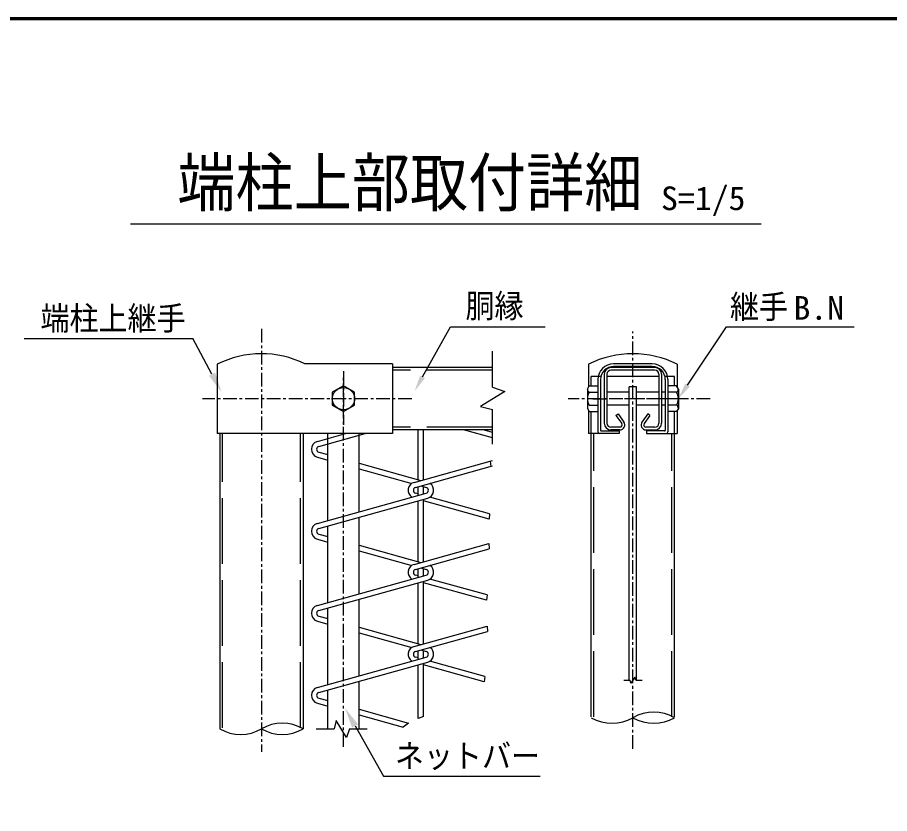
# Model space of a CAD drawing. Units: millimetres, scale not verified, with parts at other scales. Extents: x -4425 to 4425, y -3150 to 3150.
# Drawn here: x 754 to 2350, y 1469 to 2925 of the extents above; entities that cross this region are included whole.
import ezdxf
from ezdxf.enums import TextEntityAlignment as Align

# ---------------------------------------------------------------- set-up
doc = ezdxf.new("R2010")
doc.units = ezdxf.units.MM
doc.header["$LTSCALE"] = 20
doc.linetypes.add('DASHED', pattern=[7.5, 6, -1.5])
doc.linetypes.add('USER1', pattern=[2, 1.25, -0.25, 0.25, -0.25])
for name, color, linetype, lineweight in [('0-0_KOUZOU', 7, 'Continuous', 25), ('0-4_SUNPOU', 1, 'Continuous', 25), ('0-6_BUHIN', 7, 'Continuous', 25), ('0-7_BOLT', 3, 'Continuous', 25), ('0-8_AMI', 3, 'Continuous', 25), ('0-A_WAKU', 7, 'Continuous', 25)]:
    doc.layers.add(name, color=color, linetype=linetype, lineweight=lineweight)
doc.styles.add('ＭＳ ゴシック', font='')
doc.styles.get('ＭＳ ゴシック').set_extended_font_data('MS Gothic')

msp = doc.modelspace()

# ---------------------------------------------------------------- linework, layer by layer
at = {"layer": '0-0_KOUZOU', "color": 1, "linetype": 'USER1'}
for p, q in [((1200.84, 2355.38), (1200.84, 1581.9)), ((1880.59, 1587.42), (1880.59, 2350.41)), ((1350.84, 1591.36), (1350.84, 2265.82))]:
    msp.add_line(p, q, dxfattribs=at)
at = {"layer": '0-0_KOUZOU'}
for p, q in [((1623.41, 2248.8), (1623.41, 2314.9)), ((1623.41, 2284.81), (1440.84, 2284.81)), ((1623.41, 2144.49), (1623.41, 2208.1)), ((1623.41, 2170.81), (1440.84, 2170.81)), ((1124.64, 2164.06), (1124.64, 1624.07)), ((1277.04, 2164.06), (1277.04, 1624.07)), ((1322.35, 2005.14), (1322.34, 2164.06)), ((1379.34, 2020.97), (1379.34, 2164.06)), ((1804.39, 1646.18), (1804.39, 2164.06)), ((1956.79, 1646.18), (1956.79, 2164.06)), ((1379.33, 1870.97), (1379.34, 2011.01)), ((1322.35, 1855.14), (1322.35, 1995.18)), ((1379.33, 1720.97), (1379.33, 1861)), ((1322.36, 1705.14), (1322.35, 1845.18)), ((1379.33, 1624.04), (1379.33, 1711)), ((1322.36, 1624.04), (1322.36, 1695.18)), ((1301.09, 1624.04), (1333.6, 1624.04)), ((1362.09, 1624.04), (1394.32, 1624.04))]:
    msp.add_line(p, q, dxfattribs=at)
at = {"layer": '0-0_KOUZOU', "color": 1, "linetype": 'DASHED'}
for p, q in [((1623.41, 2280.01), (1440.84, 2280.01)), ((1623.41, 2175.61), (1440.84, 2175.61))]:
    msp.add_line(p, q, dxfattribs=at)
at = {"layer": '0-0_KOUZOU', "color": 3, "linetype": 'DASHED'}
for p, q in [((1804.39, 2251.33), (1804.39, 2268.33)), ((1956.79, 2251.33), (1956.79, 2268.33)), ((1804.39, 2164.06), (1804.39, 2204.29)), ((1956.79, 2164.06), (1956.79, 2204.29)), ((1129.44, 1625.9), (1129.44, 2164.06)), ((1272.24, 1625.9), (1272.24, 2164.06)), ((1809.19, 1646.18), (1809.19, 2164.06)), ((1951.99, 1646.18), (1951.99, 2164.06))]:
    msp.add_line(p, q, dxfattribs=at)
at = {"layer": '0-0_KOUZOU', "color": 3}
for p, q in [((1864.05, 1713.04), (1875.66, 1713.04)), ((1885.84, 1713.04), (1897.35, 1713.04))]:
    msp.add_line(p, q, dxfattribs=at)
at = {"layer": '0-0_KOUZOU'}
for points in [[(1623.41, 2248.8), (1646.2, 2241.09), (1601.82, 2213.61), (1623.41, 2208.1)], [(1362.09, 1624.04), (1356.68, 1608.09), (1337.45, 1639.15), (1333.6, 1624.04)]]:
    msp.add_lwpolyline(points, dxfattribs=at)
at = {"layer": '0-0_KOUZOU', "color": 3}
msp.add_lwpolyline([(1885.84, 1713.04), (1883.91, 1718.74), (1877.04, 1707.64), (1875.66, 1713.04)], dxfattribs=at)
at = {"layer": '0-0_KOUZOU'}
for centre, start, end in [((1842.49, 1710.35), 240, 300), ((1918.69, 1578.36), 60, 120), ((1918.69, 1710.35), 240, 300), ((1238.94, 1558.08), 60, 120), ((1162.74, 1690.06), 240, 300), ((1238.94, 1690.06), 240, 300)]:
    msp.add_arc(centre, 76.2, start, end, dxfattribs=at)
at = {"layer": '0-4_SUNPOU'}
for p, q in [((960.86, 2547.83), (2115.3, 2547.83)), ((1495.59, 2267.75), (1546.48, 2359.23)), ((1546.48, 2359.23), (1719.89, 2359.23)), ((1980.52, 2252.75), (2051.7, 2359.23)), ((2051.7, 2359.23), (2285.48, 2359.23)), ((766.74, 2338.04), (1075.34, 2338.04)), ((1110.28, 2272.62), (1075.34, 2338.04)), ((1372.08, 1629.35), (1423.85, 1537.7)), ((1423.85, 1537.7), (1710.75, 1537.7))]:
    msp.add_line(p, q, dxfattribs=at)
for points in [[(1115.79, 2275.56), (1127.94, 2239.54), (1104.77, 2269.67)], [(1499.96, 2265.32), (1481, 2241.53), (1491.22, 2270.18)], [(1984.67, 2249.97), (1963.84, 2227.81), (1976.36, 2255.52)], [(1366.64, 1626.28), (1353.64, 1662), (1377.52, 1632.43)]]:
    msp.add_solid(points, dxfattribs=at)
at = {"layer": '0-6_BUHIN'}
for p, q in [((1119.84, 2290.81), (1119.84, 2164.06)), ((1440.84, 2291.56), (1280.34, 2291.56)), ((1440.84, 2291.56), (1440.84, 2164.06)), ((1799.59, 2290.81), (1799.59, 2249.34)), ((1915.84, 2291.56), (1845.34, 2291.56)), ((1915.84, 2286.76), (1845.34, 2286.76)), ((1961.59, 2290.81), (1961.59, 2249.34)), ((1816.54, 2262.76), (1816.54, 2167.06)), ((1821.34, 2262.76), (1821.34, 2170.36)), ((1939.84, 2262.76), (1939.84, 2170.36)), ((1944.64, 2262.76), (1944.64, 2167.06)), ((1799.59, 2206.27), (1799.59, 2164.06)), ((1961.59, 2206.27), (1961.59, 2164.06)), ((1440.84, 2164.06), (1119.84, 2164.06)), ((1855.54, 2164.06), (1799.59, 2164.06)), ((1938.34, 2168.86), (1905.64, 2168.86)), ((1905.64, 2168.86), (1905.64, 2164.06)), ((1905.64, 2164.06), (1961.59, 2164.06))]:
    msp.add_line(p, q, dxfattribs=at)
at = {"layer": '0-6_BUHIN', "color": 3}
for p, q in [((1920.79, 2284.81), (1840.39, 2284.81)), ((1828.09, 2272.51), (1828.09, 2183.11)), ((1832.89, 2272.51), (1832.89, 2183.11)), ((1928.29, 2268.33), (1832.89, 2268.33)), ((1920.79, 2280.01), (1840.39, 2280.01)), ((1928.29, 2272.51), (1928.29, 2183.11)), ((1933.09, 2272.51), (1933.09, 2183.11)), ((1873.84, 1713.04), (1873.84, 2249.37)), ((1887.34, 2249.37), (1873.84, 2249.37)), ((1887.34, 1713.04), (1887.34, 2249.37)), ((1849.47, 2197.1), (1853.37, 2199.9)), ((1849.47, 2197.1), (1860.13, 2182.26)), ((1853.37, 2199.9), (1864.03, 2185.06)), ((1907.82, 2199.9), (1897.15, 2185.06)), ((1911.72, 2197.1), (1901.05, 2182.26)), ((1911.72, 2197.1), (1907.82, 2199.9)), ((1856.72, 2175.61), (1840.39, 2175.61)), ((1856.72, 2170.81), (1840.39, 2170.81)), ((1920.79, 2175.61), (1904.46, 2175.61)), ((1904.46, 2170.81), (1920.79, 2170.81))]:
    msp.add_line(p, q, dxfattribs=at)
at = {"layer": '0-6_BUHIN', "color": 1, "linetype": 'USER1'}
for p, q in [((1350.84, 2278.29), (1350.84, 2180.23)), ((1475.7, 2227.81), (1093.19, 2227.81)), ((2022.19, 2227.81), (1762.11, 2227.81)), ((1807.09, 2227.81), (1830.72, 2227.81)), ((1807.09, 2227.81), (1830.72, 2227.81)), ((1954.09, 2227.81), (1930.46, 2227.81))]:
    msp.add_line(p, q, dxfattribs=at)
at = {"layer": '0-6_BUHIN', "color": 3, "linetype": 'DASHED'}
for p, q in [((1821.34, 2268.33), (1804.39, 2268.33)), ((1956.79, 2268.33), (1939.84, 2268.33))]:
    msp.add_line(p, q, dxfattribs=at)
at = {"layer": '0-6_BUHIN'}
msp.add_lwpolyline([(1822.84, 2168.86), (1855.54, 2168.86), (1855.54, 2164.06)], dxfattribs=at)
for centre, radius, start, end in [((1200.84, 2130.06), 180, 63.78973, 116.74368), ((1880.59, 2130.06), 180, 63.25632, 116.74368), ((1845.34, 2262.76), 28.8, 90, 180), ((1845.34, 2262.76), 24, 90, 180), ((1915.84, 2262.76), 28.8, 0, 90), ((1915.84, 2262.76), 24, 0, 90), ((1819.54, 2167.06), 3, 180, 270), ((1822.84, 2170.36), 1.5, 180, 270), ((1938.34, 2170.36), 1.5, 270, 0), ((1941.64, 2167.06), 3, 270, 0)]:
    msp.add_arc(centre, radius, start, end, dxfattribs=at)
at = {"layer": '0-6_BUHIN', "color": 3}
for centre, radius, start, end in [((1840.39, 2272.51), 12.3, 90, 180), ((1920.79, 2272.51), 12.3, 0, 90), ((1840.39, 2272.51), 7.5, 90, 180), ((1920.79, 2272.51), 7.5, 0, 90), ((1840.39, 2183.11), 12.3, 180, 270), ((1840.39, 2183.11), 7.5, 180, 270), ((1856.72, 2179.81), 9, 270, 35.69193), ((1856.72, 2179.81), 4.2, 270, 35.69193), ((1904.46, 2179.81), 9, 144.30807, 270), ((1904.46, 2179.81), 4.2, 144.30807, 270), ((1920.79, 2183.11), 12.3, 270, 0), ((1920.79, 2183.11), 7.5, 270, 0)]:
    msp.add_arc(centre, radius, start, end, dxfattribs=at)
at = {"layer": '0-7_BOLT'}
for p, q in [((1797.34, 2245.45), (1800.74, 2251.33)), ((1800.74, 2251.33), (1816.54, 2251.33)), ((1939.84, 2253.01), (1939.84, 2202.61)), ((1944.64, 2253.01), (1944.64, 2202.61)), ((1797.34, 2245.45), (1797.34, 2210.17)), ((1800.74, 2239.81), (1816.54, 2239.81)), ((1873.84, 2239.81), (1832.89, 2239.81)), ((1928.29, 2239.81), (1887.34, 2239.81)), ((1939.84, 2239.81), (1933.09, 2239.81)), ((1960.45, 2239.81), (1944.64, 2239.81)), ((1963.84, 2245.45), (1963.84, 2210.17)), ((1797.34, 2210.17), (1800.74, 2204.29)), ((1800.74, 2215.81), (1816.54, 2215.81)), ((1800.74, 2204.29), (1816.54, 2204.29)), ((1873.84, 2215.81), (1832.89, 2215.81)), ((1928.29, 2215.81), (1887.34, 2215.81)), ((1939.84, 2215.81), (1933.09, 2215.81)), ((1960.45, 2215.81), (1944.64, 2215.81)), ((1960.45, 2204.29), (1944.64, 2204.29)), ((1963.84, 2210.17), (1960.45, 2204.29))]:
    msp.add_line(p, q, dxfattribs=at)
at = {"layer": '0-7_BOLT', "color": 1, "linetype": 'USER1'}
msp.add_line((1970.47, 2227.81), (1864.43, 2227.81), dxfattribs=at)
at = {"layer": '0-7_BOLT'}
msp.add_lwpolyline([(1350.84, 2204.29), (1371.21, 2216.05), (1371.21, 2239.57), (1350.84, 2251.33), (1330.48, 2239.57), (1330.48, 2216.05)], close=True, dxfattribs=at)
msp.add_lwpolyline([(1963.84, 2245.45), (1960.45, 2251.33), (1944.64, 2251.33)], dxfattribs=at)
msp.add_circle((1350.84, 2227.81), 20.4, dxfattribs=at)
for centre, radius, start, end in [((1803.22, 2245.14), 5.88, 177.032, 245.05701), ((1820.25, 2227.81), 22.91, 148.40741, 211.59259), ((1957.97, 2245.14), 5.88, 294.94299, 2.968), ((1940.94, 2227.81), 22.91, 328.40741, 31.59259), ((1803.22, 2210.47), 5.88, 177.032, 182.968), ((1957.97, 2210.47), 5.88, 357.032, 65.05701)]:
    msp.add_arc(centre, radius, start, end, dxfattribs=at)
at = {"layer": '0-8_AMI'}
for p, q in [((1487.8, 2079.6), (1487.8, 2170.81)), ((1497.4, 2079.6), (1497.4, 2170.81)), ((1623.9, 2156), (1570.59, 2170.81)), ((1623.9, 2165.96), (1606.46, 2170.81)), ((1303.21, 2149.82), (1354.45, 2164.06)), ((1305.78, 2140.57), (1390.32, 2164.06)), ((1305.78, 2130.17), (1322.35, 2125.56)), ((1303.21, 2120.92), (1322.35, 2115.6)), ((1379.34, 2109.73), (1492.6, 2078.27)), ((1480.19, 2074.82), (1623.9, 2114.74)), ((1619.33, 2113.47), (1620.58, 2103.86)), ((1379.34, 2099.77), (1475.99, 2072.92)), ((1482.75, 2065.57), (1623.9, 2104.78)), ((1487.8, 2051.1), (1487.8, 2066.97)), ((1492.6, 2068.31), (1502.45, 2065.57)), ((1497.4, 2053.76), (1497.4, 2066.97)), ((1303.21, 1999.82), (1502.45, 2055.17)), ((1305.78, 1990.57), (1505.02, 2045.92)), ((1487.8, 2053.76), (1482.75, 2055.17)), ((1497.4, 1929.6), (1497.4, 2043.8)), ((1618.39, 2017.49), (1509.21, 2047.82)), ((1487.8, 1929.6), (1487.8, 2041.13)), ((1617.5, 2007.77), (1497.4, 2041.13)), ((1618.39, 2017.49), (1617.5, 2007.77)), ((1305.78, 1980.17), (1322.35, 1975.56)), ((1303.21, 1970.92), (1322.35, 1965.6)), ((1379.34, 1959.73), (1492.6, 1928.27)), ((1379.34, 1949.77), (1475.99, 1922.92)), ((1480.19, 1924.82), (1616.92, 1962.8)), ((1482.75, 1915.57), (1617.25, 1952.93)), ((1616.92, 1962.8), (1617.25, 1952.93)), ((1487.8, 1901.1), (1487.8, 1916.97)), ((1492.6, 1918.31), (1502.45, 1915.57)), ((1497.4, 1903.76), (1497.4, 1916.97)), ((1303.21, 1849.82), (1502.45, 1905.17)), ((1487.8, 1903.76), (1482.75, 1905.17)), ((1305.78, 1840.57), (1505.02, 1895.92)), ((1487.8, 1779.6), (1487.8, 1891.13)), ((1497.4, 1779.6), (1497.4, 1893.8)), ((1612.9, 1859.05), (1497.4, 1891.13)), ((1613.58, 1868.83), (1509.21, 1897.82)), ((1613.58, 1868.83), (1612.9, 1859.05)), ((1303.21, 1820.92), (1322.35, 1815.6)), ((1305.78, 1830.17), (1322.35, 1825.56)), ((1379.33, 1809.73), (1492.6, 1778.27)), ((1480.19, 1774.82), (1613.97, 1811.98)), ((1613.97, 1811.98), (1614.53, 1802.18)), ((1379.33, 1799.77), (1475.99, 1772.92)), ((1482.75, 1765.57), (1614.53, 1802.18)), ((1487.8, 1751.1), (1487.8, 1766.97)), ((1492.6, 1768.31), (1502.45, 1765.57)), ((1497.4, 1753.76), (1497.4, 1766.97)), ((1303.21, 1699.82), (1502.45, 1755.17)), ((1305.78, 1690.57), (1505.02, 1745.92)), ((1487.8, 1753.76), (1482.75, 1755.17)), ((1487.8, 1642.93), (1487.8, 1741.13)), ((1497.4, 1646.56), (1497.4, 1743.8)), ((1608.57, 1710.26), (1497.4, 1741.13)), ((1609.64, 1719.92), (1509.21, 1747.82)), ((1609.64, 1719.92), (1608.57, 1710.26)), ((1305.78, 1680.17), (1322.36, 1675.56)), ((1303.21, 1670.92), (1322.36, 1665.6)), ((1379.33, 1659.74), (1470.03, 1634.54)), ((1379.33, 1649.77), (1459.98, 1627.37)), ((1497.4, 1646.56), (1487.8, 1642.93)), ((1470.03, 1634.54), (1459.98, 1627.37))]:
    msp.add_line(p, q, dxfattribs=at)
for centre, radius, start, end in [((1307.22, 2135.37), 15, 105.52411, 254.47589), ((1307.22, 2135.37), 5.4, 105.52411, 254.47589), ((1484.2, 2060.37), 15, 105.52411, 236.80577), ((1484.2, 2060.37), 5.4, 105.52411, 254.47589), ((1501, 2060.37), 5.4, 285.52411, 74.47589), ((1501, 2060.37), 15, 285.52411, 56.80577), ((1307.22, 1985.37), 15, 105.52411, 254.47589), ((1307.22, 1985.37), 5.4, 105.52411, 254.47589), ((1484.2, 1910.37), 15, 105.52411, 236.80577), ((1484.2, 1910.37), 5.4, 105.52411, 254.47589), ((1501, 1910.37), 5.4, 285.52411, 74.47589), ((1501, 1910.37), 15, 285.52411, 56.80577), ((1307.22, 1835.37), 15, 105.52411, 254.47589), ((1307.22, 1835.37), 5.4, 105.52411, 254.47589), ((1484.2, 1760.37), 15, 105.52411, 236.80577), ((1501, 1760.37), 15, 285.52411, 56.80577), ((1484.2, 1760.37), 5.4, 105.52411, 254.47589), ((1501, 1760.37), 5.4, 285.52411, 74.47589), ((1307.22, 1685.37), 15, 105.52411, 254.47589), ((1307.22, 1685.37), 5.4, 105.52411, 254.47589)]:
    msp.add_arc(centre, radius, start, end, dxfattribs=at)
at = {"layer": '0-A_WAKU'}
msp.add_line((-4048.16, 2923.05), (4197.84, 2923.05), dxfattribs=at)
msp.add_lwpolyline([(-4050.16, 2925.05), (4199.84, 2925.05), (4199.84, -2924.95), (-4050.16, -2924.95)], close=True, dxfattribs=at)
msp.add_lwpolyline([(-4046.16, -2920.95), (-4046.16, 2921.05), (4195.84, 2921.05)], dxfattribs=at)

# ---------------------------------------------------------------- texts
at = {"layer": '0-0_KOUZOU', "style": 'ＭＳ ゴシック', "width": 0.9}
msp.add_text('端柱上部取付詳細', height=86.66, dxfattribs=at).set_placement((1046.88, 2553.84), align=Align.BOTTOM_LEFT)
at = {"layer": '0-4_SUNPOU', "color": 3, "style": 'ＭＳ ゴシック'}
for s, width, p in [('S=1/5', 1.05, (1932.09, 2559.69)), ('胴縁', 0.9, (1574.18, 2362.93)), ('継手', 0.9, (2058.19, 2361.41)), ('B.N', 1.05, (2174.48, 2359.2)), ('端柱上継手', 0.9, (796.45, 2340.21)), ('ネットバー', 0.9, (1445.06, 1539.88))]:
    msp.add_text(s, height=43.26, dxfattribs=dict(at, width=width)).set_placement(p, align=Align.BOTTOM_LEFT)

doc.saveas('drawing.dxf')
